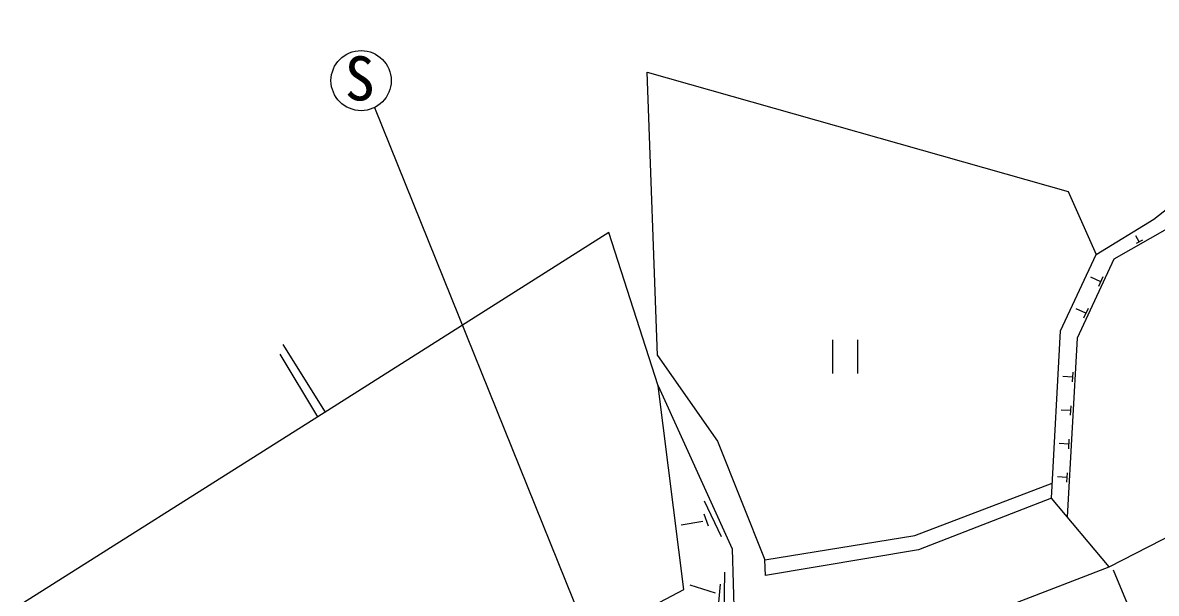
# Model space of a CAD drawing. Units: millimetres, scale not verified. Extents: x 40000 to 680000, y 20000 to 380000.
# Drawn here: x 318522 to 365612, y 311048 to 334781 of the extents above; entities that cross this region are included whole.
import ezdxf
from ezdxf.enums import TextEntityAlignment as Align

# ---------------------------------------------------------------- set-up
doc = ezdxf.new("R2010")
doc.units = ezdxf.units.MM
doc.header["$LTSCALE"] = 1000
doc.layers.add('M-BGD', color=7, linetype='Continuous', lineweight=25)
doc.styles.add('ＭＳ ゴシック', font='')
doc.styles.get('ＭＳ ゴシック').set_extended_font_data('MS Gothic')

msp = doc.modelspace()

# ---------------------------------------------------------------- linework, layer by layer
at = {"layer": 'M-BGD'}
for p, q in [((344892, 320941), (344465, 332717)), ((344465, 332717), (361956, 327762)), ((333133, 331250), (344822, 302273)), ((361956, 327762), (363117, 325139)), ((342873, 326061), (330787, 318389)), ((344916, 319676), (342873, 326061)), ((364906, 325666), (364763, 325916)), ((365032, 325737), (364781, 325594)), ((363301, 324005), (362896, 324194)), ((363396, 324208), (363207, 323802)), ((362689, 322694), (362283, 322883)), ((362784, 322897), (362594, 322490)), ((329325, 321394), (331086, 318579)), ((352167, 321595), (352167, 320195)), ((353217, 320195), (353217, 321595)), ((330787, 318389), (329217, 320992)), ((344892, 320941), (347386, 317372)), ((362139, 320244), (362117, 319847)), ((362128, 320045), (361732, 320068)), ((344916, 319676), (347990, 312904)), ((345991, 311206), (344916, 319676)), ((362061, 318847), (362039, 318453)), ((330787, 318389), (291363, 293507)), ((362050, 318650), (361656, 318672)), ((361983, 317454), (361961, 317063)), ((347386, 317372), (349355, 312447)), ((361972, 317258), (361581, 317280)), ((361905, 316063), (361883, 315674)), ((355575, 313450), (361291, 315628)), ((361894, 315869), (361506, 315890)), ((346836, 314893), (347543, 313412)), ((361257, 315002), (355736, 312852)), ((363648, 312147), (361257, 315002)), ((346817, 314357), (346999, 313861)), ((346769, 314042), (345871, 313880)), ((349355, 312447), (355575, 313450)), ((347990, 312904), (348076, 310023)), ((355736, 312852), (349383, 311788)), ((349383, 311788), (349355, 312447)), ((347674, 311934), (347642, 310137)), ((364482, 310444), (363832, 312017)), ((347304, 311061), (346247, 311386)), ((347489, 311424), (347419, 310666))]:
    msp.add_line(p, q, dxfattribs=at)
for points in [[(361257, 315002), (361634, 321969), (363117, 325139), (365514, 326613), (375773, 334682), (383500, 345806)], [(383930, 345096), (376384, 334110), (366060, 326209), (363853, 324948), (362319, 321666), (361903, 314232)], [(350298, 306996), (363648, 312147), (385125, 323176)], [(295726, 284631), (304418, 288303), (319316, 297128), (345991, 311206)]]:
    msp.add_lwpolyline(points, dxfattribs=at)
msp.add_circle((332579, 332370), 1250, dxfattribs=at)

# ---------------------------------------------------------------- texts
at = {"layer": 'M-BGD', "style": 'ＭＳ ゴシック'}
msp.add_text('S', height=1833, dxfattribs=at).set_placement((331900, 330997), align=Align.BOTTOM_LEFT)

doc.saveas('drawing.dxf')
